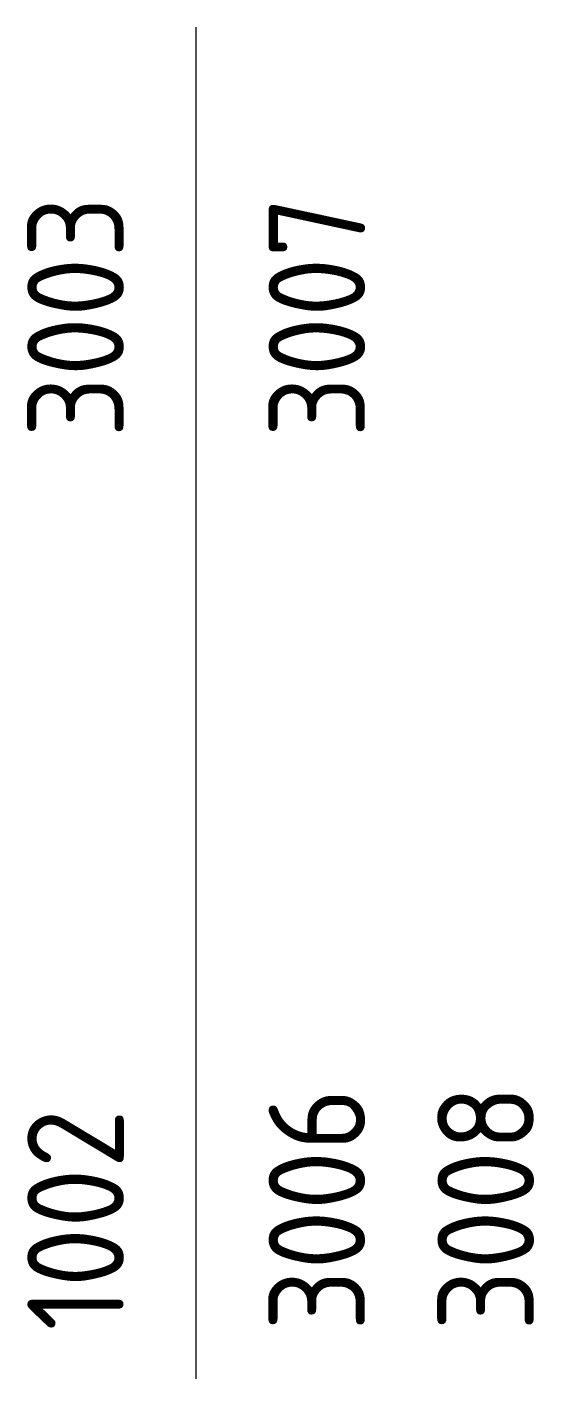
# Model space of a CAD drawing. Extents: x -3.5 to 7, y 0 to 28.
import ezdxf

# ---------------------------------------------------------------- set-up
doc = ezdxf.new("R2010")
doc.units = 0
doc.header["$LTSCALE"] = 10
doc.header["$MEASUREMENT"] = 0
for name, color, linetype in [('153', 2, 'CONTINUOUS'), ('52', 2, 'CONTINUOUS'), ('54', 4, 'CONTINUOUS'), ('56', 74, 'CONTINUOUS'), ('57', 216, 'CONTINUOUS'), ('58', 124, 'CONTINUOUS')]:
    doc.layers.add(name, color=color, linetype=linetype)
doc.styles.get("Standard").update_dxf_attribs({"font": 'ISO8'})

msp = doc.modelspace()

# ---------------------------------------------------------------- linework, layer by layer
at = {"layer": '153'}
msp.add_lwpolyline([(0, 0), (0, 28)], dxfattribs=at)

# ---------------------------------------------------------------- texts
at = {"layer": '52'}
msp.add_attdef('3008', (7, 1), 'LNGT', height=2, rotation=90, dxfattribs=at)
at = {"layer": '54'}
msp.add_attdef('1002', (-1.5, 1), 'W', height=2, rotation=90, dxfattribs=at)
at = {"layer": '56'}
msp.add_attdef('3006', (3.5, 1), '2x2.5', height=2, rotation=90, dxfattribs=at)
at = {"layer": '57'}
msp.add_attdef('3007', (3.5, 19.5), '24V DC', height=2, rotation=90, dxfattribs=at)
at = {"layer": '58'}
msp.add_attdef('3003', (-1.5, 19.5), '0000', height=2, rotation=90, dxfattribs=at)

doc.saveas('drawing.dxf')
